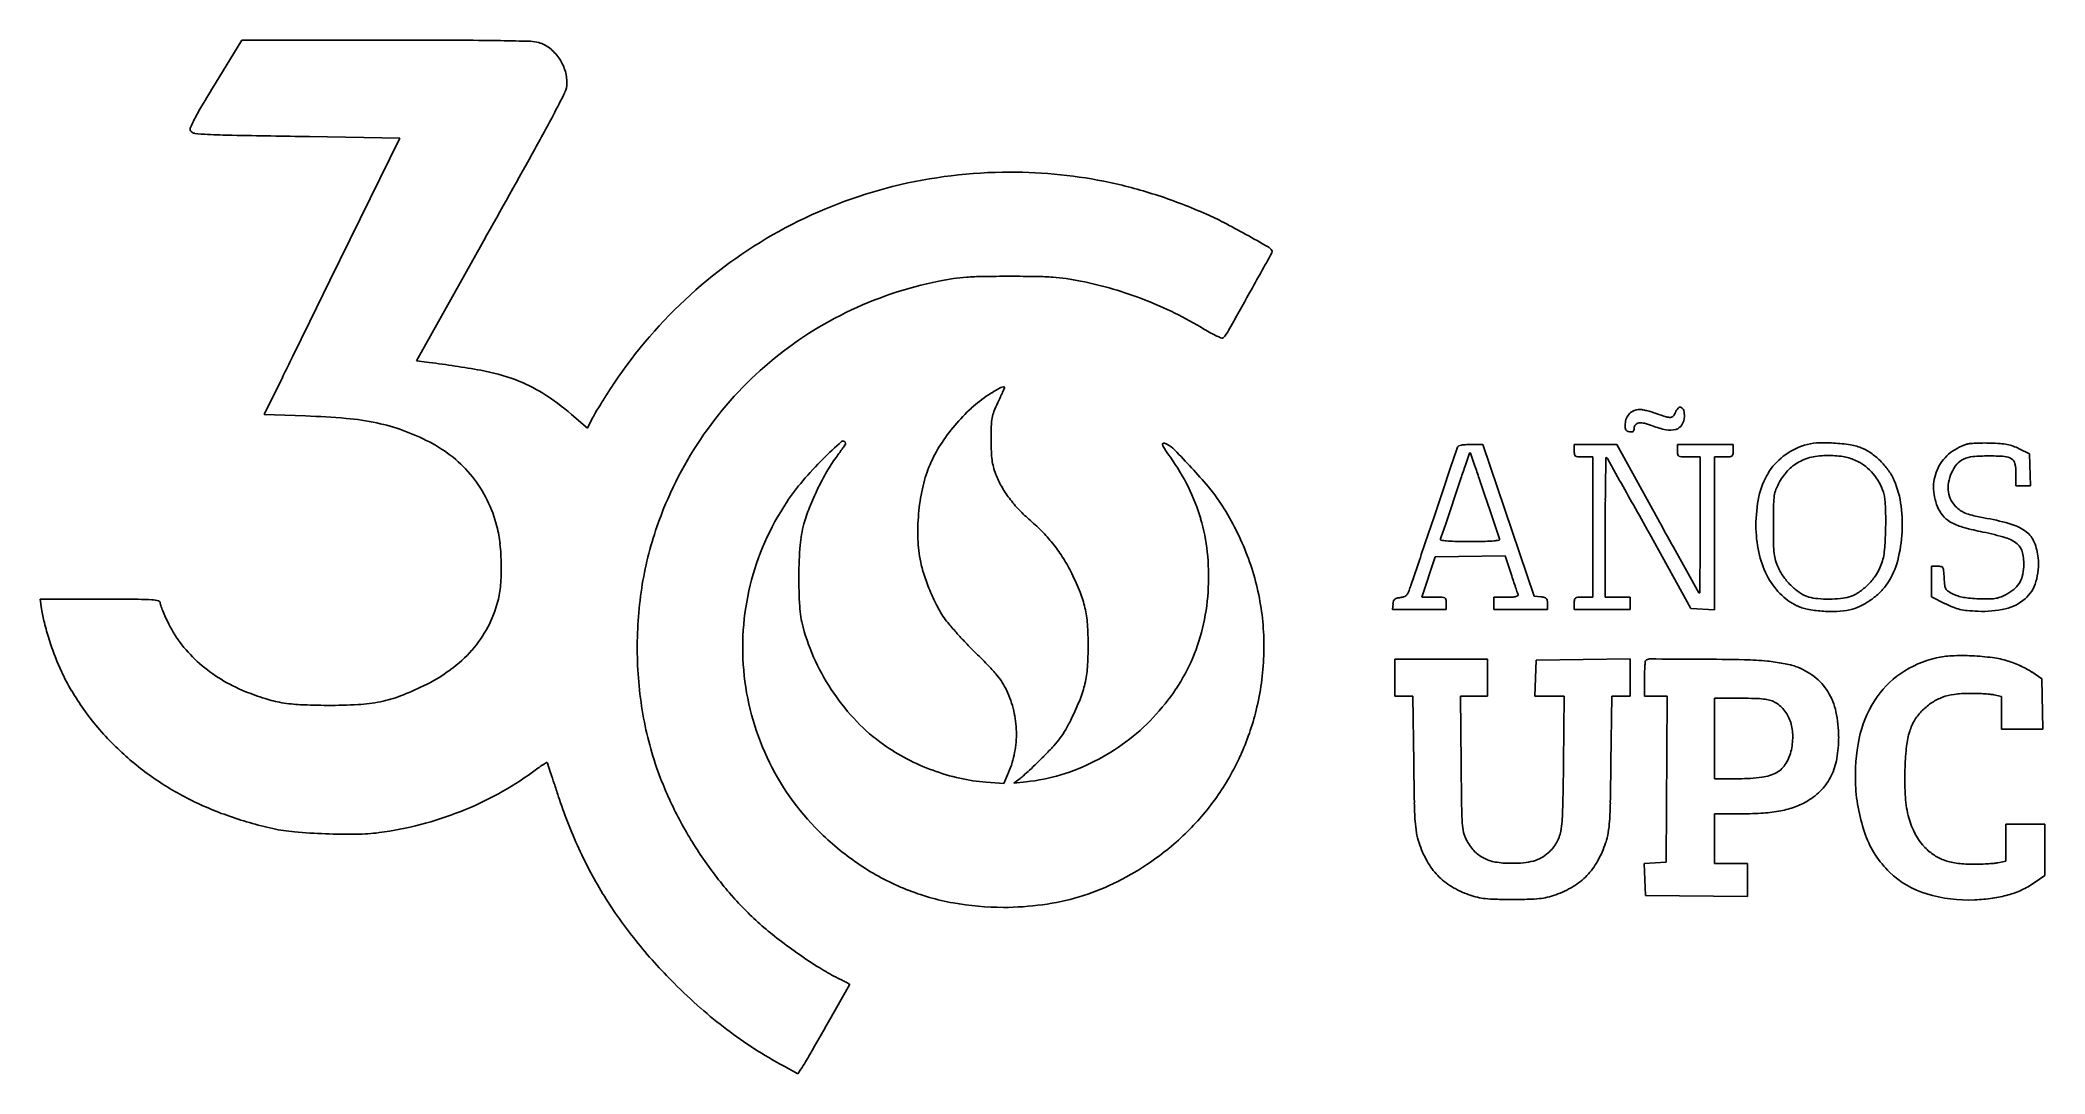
# Model space of a CAD drawing. Header units: millimetres. Extents: x 10 to 751, y 7 to 389.
import ezdxf

# ---------------------------------------------------------------- set-up
doc = ezdxf.new("R2010")
doc.units = ezdxf.units.MM

msp = doc.modelspace()

# ---------------------------------------------------------------- linework, layer by layer
at = {"color": 7, "linetype": 'Continuous', "lineweight": 25}
for p, q in [((84.91, 388.62), (75.11, 372.5)), ((138.19, 388.62), (84.91, 388.62)), ((109.95, 352.97), (143.32, 352.43)), ((143.32, 352.43), (125.01, 315.09)), ((125.01, 315.09), (117.5, 299.79)), ((149.39, 270.13), (173.07, 312.42)), ((117.5, 299.79), (110.09, 284.69)), ((110.09, 284.69), (103.67, 271.63)), ((154.13, 269.55), (149.39, 270.13)), ((99.93, 264.03), (93.17, 250.32)), ((93.17, 250.32), (108.5, 249.81)), ((212.56, 245.35), (206.68, 250.38)), ((214.47, 249.1), (212.56, 245.35)), ((533.5, 237.57), (531.07, 230.37)), ((543.1, 239.27), (538.61, 239.27)), ((562.05, 183.26), (543.1, 239.27)), ((592.54, 239.27), (576.83, 239.27)), ((576.83, 239.27), (576.83, 236.98)), ((607.65, 211.84), (592.54, 239.27)), ((635.51, 239.27), (614.93, 239.27)), ((614.93, 239.27), (614.93, 236.98)), ((635.51, 236.98), (635.51, 239.27)), ((744.86, 235.84), (741.07, 237.72)), ((531.07, 230.37), (528.3, 222.16)), ((580.26, 234.7), (583.69, 234.7)), ((583.69, 234.7), (583.69, 182.88)), ((589.06, 234.05), (593.58, 226.02)), ((619.12, 234.7), (623.32, 234.7)), ((623.32, 234.7), (623.32, 209.55)), ((628.65, 178.23), (628.65, 234.7)), ((628.65, 234.7), (632.08, 234.7)), ((745.3, 224.03), (744.86, 235.84)), ((528.3, 222.16), (525.08, 212.6)), ((739.9, 228.57), (739.9, 224.03)), ((739.9, 224.03), (745.3, 224.03)), ((525.08, 212.6), (521.82, 202.93)), ((588.26, 182.88), (588.26, 208.92)), ((604.56, 206.34), (619.91, 178.69)), ((518.94, 194.39), (516.48, 187.15)), ((520.55, 182.88), (525.53, 197.74)), ((525.53, 197.74), (551.36, 198.15)), ((551.36, 198.15), (553.53, 191.47)), ((622.87, 184.5), (618.41, 192.46)), ((710.91, 194.31), (708.66, 194.31)), ((708.66, 194.31), (708.66, 182.98)), ((623.23, 191.79), (623.15, 184.52)), ((32.68, 182.12), (10.49, 182.12)), ((10.49, 182.12), (11.03, 178.53)), ((509.92, 180.4), (509.68, 178.31)), ((509.68, 178.31), (529.59, 178.31)), ((525.07, 182.88), (520.55, 182.88)), ((529.59, 178.31), (529.59, 180.59)), ((551.77, 182.88), (547.12, 182.88)), ((547.12, 182.88), (547.12, 178.31)), ((547.12, 178.31), (566.93, 178.31)), ((564.49, 183.02), (562.05, 183.26)), ((566.93, 178.31), (566.93, 180.55)), ((576.83, 180.59), (576.83, 178.31)), ((576.83, 178.31), (597.41, 178.31)), ((583.69, 182.88), (580.26, 182.88)), ((597.41, 182.88), (588.26, 182.88)), ((597.41, 178.31), (597.41, 182.88)), ((619.91, 178.69), (628.65, 178.23)), ((708.66, 182.98), (713.73, 180.48)), ((544.83, 160.02), (510.54, 160.02)), ((510.54, 160.02), (510.54, 146.3)), ((544.83, 146.3), (544.83, 160.02)), ((562.74, 159.64), (562.3, 146.3)), ((597.41, 160.05), (562.74, 159.64)), ((597.41, 146.3), (597.41, 160.05)), ((749.43, 152.78), (745.73, 155.25)), ((749.85, 134.11), (749.43, 152.78)), ((510.54, 146.3), (517.27, 146.3)), ((517.27, 146.3), (517.57, 121.73)), ((535.07, 121.35), (534.83, 146.3)), ((534.83, 146.3), (544.83, 146.3)), ((562.3, 146.3), (573.15, 146.3)), ((573.15, 146.3), (572.87, 121.73)), ((590.38, 121.73), (590.68, 146.3)), ((590.68, 146.3), (597.41, 146.3)), ((731.71, 146.81), (734.57, 146.23)), ((734.57, 146.23), (734.57, 134.11)), ((734.57, 134.11), (749.85, 134.11)), ((197.75, 121.58), (198.93, 118.07)), ((366.24, 114.09), (359.72, 114.56)), ((368.01, 118.19), (366.24, 114.09)), ((369.95, 114.21), (372.24, 115.9)), ((374.52, 114.69), (369.95, 114.21)), ((750.57, 99.06), (736.09, 99.06)), ((736.09, 99.06), (736.09, 85.41)), ((750.57, 80.05), (750.57, 99.06)), ((736.09, 85.41), (733.23, 84.81)), ((746.57, 77.34), (750.57, 80.05)), ((301.53, 26.03), (309.28, 39.68)), ((285.15, 9.63), (290.26, 6.82)), ((290.26, 6.82), (291.36, 8.55))]:
    msp.add_line(p, q, dxfattribs=at)
at = {"color": 2, "linetype": 'Continuous', "lineweight": 25}
for p, q in [((538.22, 236.12), (536.67, 231.69)), ((540.04, 231.69), (538.49, 236.12)), ((530.98, 214.81), (529.25, 209.61)), ((532.97, 220.79), (530.98, 214.81)), ((545.73, 214.81), (543.74, 220.79)), ((547.46, 209.61), (545.73, 214.81)), ((529.25, 209.61), (527.74, 205.13)), ((548.96, 205.13), (547.46, 209.61)), ((602.74, 152.65), (602.74, 146.3)), ((602.74, 146.3), (611.14, 146.3)), ((611.14, 146.3), (610.74, 84.96)), ((628.65, 145.54), (628.65, 115.82)), ((638.38, 145.54), (628.65, 145.54)), ((628.65, 115.82), (637.6, 115.84)), ((628.65, 84.58), (628.65, 102.87)), ((628.65, 102.87), (638.6, 102.87)), ((610.74, 84.96), (602.68, 84.5)), ((602.68, 84.5), (603.12, 72.77)), ((640.84, 84.58), (628.65, 84.58)), ((640.84, 72.36), (640.84, 84.58)), ((603.12, 72.77), (640.84, 72.36))]:
    msp.add_line(p, q, dxfattribs=at)
at = {"color": 7, "linetype": 'Continuous', "lineweight": 25}
for centre, radius, start, end in [((138.18, -7360.66), 7749.28, 89.806763, 89.999964), ((160.19, -835.52), 1224.1, 89.05106, 89.80667), ((163.31, -647), 1035.56, 88.43682, 89.05103), ((191.24, 376.52), 11.65, 73.32145, 88.43681), ((191.02, 375.8), 12.41, 52.15898, 73.32144), ((188.74, 372.86), 16.13, 34.77366, 52.15907), ((187.96, 372.32), 17.08, 17.90261, 34.77364), ((189.2, 372.72), 15.78, 0, 17.90258), ((790.52, -62.23), 837.14, 148.71445, 149.37037), ((197.19, 372.72), 7.79, 334.14794, 0.00005), ((157.64, 312.49), 101.65, 149.37033, 152.46847), ((-33.14, 484.32), 263.73, 332.11567, 334.14801), ((67.12, 355.82), 1.24, 156.13218, 212.12462), ((116.1, 334.15), 54.79, 152.46852, 156.13216), ((-469.1, 714.99), 756.96, 330.87682, 332.11577), ((67.87, 356.29), 2.12, 212.12459, 262.65477), ((75.33, 414.15), 60.47, 262.65483, 267.13617), ((86.53, 638.11), 284.7, 267.13619, 268.97007), ((372.26, 16530.49), 16179.65, 268.970019, 269.071088), ((-15637.48, 9165.64), 18120.52, 330.753095, 330.876854), ((367.3, 166.21), 173.5, 103.91075, 118.10194), ((368.43, 161.67), 178.18, 89.99997, 103.91078), ((368.43, 154.83), 185.02, 84.16744, 90.00004), ((370.03, 170.56), 169.21, 77.93061, 84.16744), ((369.66, 168.82), 170.99, 71.72787, 77.93057), ((362.4, 146.84), 194.14, 66.08861, 71.7279), ((367.27, 166.26), 173.44, 118.10196, 132.29566), ((395.52, 221.54), 112.43, 62.49608, 66.08869), ((294.09, 26.71), 332.07, 60.89423, 62.49619), ((39.76, -430.12), 854.93, 60.26333, 60.89427), ((461.88, 308.84), 3.91, 31.71746, 60.26333), ((464.54, 310.48), 0.779, 330.97273, 31.71745), ((-11227.26, 6798.63), 13372.18, 330.900061, 330.972712), ((370.58, 159.87), 142.59, 101.4531, 116.06615), ((361.99, 202.28), 99.32, 98.3096, 101.45311), ((356.57, 239.37), 61.83, 93.82622, 98.30961), ((359.88, 189.89), 111.42, 90.7377, 93.82622), ((368.43, -474.04), 775.42, 89.99998, 90.73771), ((368.43, -474.04), 775.42, 89.26229, 90.00002), ((376.98, 189.89), 111.42, 86.17378, 89.2623), ((380.29, 239.37), 61.83, 81.69039, 86.17378), ((374.87, 202.28), 99.32, 78.54689, 81.6904), ((365.54, 156.22), 146.31, 73.70888, 78.5469), ((367.09, 161.52), 140.79, 68.72934, 73.70893), ((370.29, 162.95), 177.93, 132.29563, 146.22037), ((367.21, 161.83), 140.46, 63.74381, 68.72936), ((-2343.91, 1854.23), 3205.51, 330.61569, 330.90011), ((368.3, 164.53), 137.41, 116.06612, 131.09066), ((365.35, 158.08), 144.64, 58.86683, 63.7438), ((475.71, 340.78), 68.8, 238.8668, 241.30797), ((434.84, 289.49), 16.49, 318.73194, 330.61566), ((460.26, 312.55), 36.61, 241.30797, 245.22204), ((463.78, 320.17), 45.01, 245.22203, 247.78487), ((446.92, 278.89), 0.423, 247.78483, 318.73192), ((-6105.92, 3323.75), 6919.14, 333.754969, 333.825099), ((113.23, -63.94), 335.99, 79.72367, 83.00673), ((159.36, 190.49), 77.41, 69.95867, 79.72375), ((368.01, 164.86), 136.96, 131.09068, 146.14146), ((167.67, 213.27), 53.16, 57.63618, 69.9587), ((444.68, 113.19), 267.42, 146.22036, 147.17582), ((421.91, 162.84), 112.87, 121.22093, 122.87583), ((372.08, 245.04), 16.75, 114.44985, 121.22093), ((366.87, 256.5), 4.16, 99.63645, 114.4499), ((-40.28, 440.6), 445.01, 335.85445, 336.06988), ((366.23, 260.31), 0.297, 0.00002, 99.63649), ((365.99, 260.31), 0.534, 336.06985, 359.99998), ((146.77, 180.3), 92.2, 49.47774, 57.63619), ((415.48, 131.46), 232.98, 148.1502, 149.09695), ((438.92, 116.9), 260.57, 147.17587, 148.15012), ((401.04, 201.88), 69.06, 132.63209, 139.99344), ((386.38, 217.8), 47.43, 122.8759, 132.63206), ((412.27, 231.94), 53.36, 154.65754, 158.5212), ((116.53, 372.01), 273.87, 334.65761, 335.1256), ((227.49, 320.56), 151.57, 335.12564, 335.85444), ((600.98, 247), 5.23, 112.80726, 135.24021), ((600.94, 247.11), 5.11, 90.00001, 112.80721), ((600.94, 247.12), 5.11, 78.88068, 89.99994), ((595.37, 218.78), 33.98, 76.13787, 78.88061), ((594.27, 214.3), 38.6, 73.35634, 76.1378), ((618.55, 249.48), 4.66, 136.15247, 159.18316), ((615.92, 252.01), 1.01, 64.92996, 136.15243), ((615.63, 251.4), 1.69, 14.0999, 64.92984), ((609.49, 249.85), 8.02, 358.09254, 14.09988), ((99.48, -24.21), 274.17, 84.98172, 88.11583), ((115.07, 153.24), 96.04, 78.12746, 84.98166), ((120.31, 178.18), 70.56, 69.91981, 78.12747), ((115.35, 164.62), 84.99, 62.78104, 69.91985), ((243.65, 234.32), 32.71, 149.09696, 153.12696), ((401.43, 201.55), 69.58, 139.99342, 147.33095), ((540.56, 241.17), 178.99, 178.35936, 180.00006), ((380.2, 245.77), 18.56, 169.68802, 178.35938), ((374.52, 246.8), 12.79, 158.52116, 169.68797), ((610.81, 246.12), 15.19, 177.16495, 182.55251), ((601.74, 246.57), 6.11, 157.02004, 177.16499), ((597.41, 245.52), 1.78, 182.55249, 208.68583), ((596.74, 245.16), 1.01, 208.68582, 246.68613), ((601.18, 246.8), 5.51, 135.24021, 157.02014), ((597.7, 247.4), 3.46, 246.68618, 261.91677), ((598.1, 244.73), 0.766, 306.7902, 345.49241), ((596.07, 245.26), 2.87, 345.49234, 359.99993), ((600.86, 245.26), 1.93, 137.68065, 180.00006), ((600.96, 245.17), 2.06, 97.45693, 137.68072), ((601.42, 241.61), 5.65, 75.90168, 97.45697), ((597.01, 224.02), 23.79, 68.48746, 75.9017), ((593.94, 213.21), 39.74, 70.63489, 73.35631), ((616.47, 273.39), 29.28, 248.48744, 258.6446), ((640.16, 344.73), 99.67, 250.63483, 252.84776), ((612.2, 252.15), 7.62, 258.64458, 286.27591), ((612.13, 253.88), 4.6, 252.84773, 273.52905), ((612.32, 250.71), 1.42, 273.52904, 319.93024), ((609.87, 252.78), 4.63, 319.9303, 339.18325), ((613.24, 248.62), 3.93, 286.2759, 328.14758), ((611.34, 249.79), 6.16, 328.14763, 358.09254), ((130.92, 194.89), 50.96, 51.08686, 62.78109), ((371.09, 162.79), 140.68, 146.14148, 160.89307), ((393.03, 140.27), 132.36, 130.89592, 134.92157), ((232.49, 288.67), 89.97, 324.45573, 325.71325), ((306.96, 239.65), 0.888, 359.99996, 130.89592), ((132.04, 357.16), 211.54, 325.71324, 326.17206), ((307.38, 239.65), 0.468, 326.17208, 0.00012), ((384.66, 212.31), 49.65, 147.33094, 156.78053), ((498.71, 241.17), 137.14, 180.00004, 181.90336), ((425.19, 239.41), 0.368, 84.58278, 194.39118), ((429.82, 240.6), 5.15, 194.39119, 213.39128), ((424.91, 236.47), 3.33, 61.84498, 84.58274), ((513.35, 295.66), 105.19, 213.39135, 215.51055), ((421.02, 229.2), 11.56, 44.1263, 61.84504), ((183.91, -0.78), 341.88, 42.59704, 44.12636), ((562.89, 227.64), 31.02, 159.87014, 161.33162), ((534.43, 238.07), 0.703, 111.17981, 159.87018), ((536.34, 233.12), 6.01, 101.13055, 111.17975), ((537.31, 228.23), 11, 93.41556, 101.13062), ((538.61, 206.45), 32.81, 90.00004, 93.41553), ((586.35, 236.98), 9.52, 179.99997, 188.29026), ((597.85, 248.42), 4.49, 261.91672, 272.52353), ((598.01, 244.86), 0.922, 272.52345, 306.79017), ((623.4, 236.98), 8.47, 179.99997, 189.49005), ((625.99, 236.98), 9.52, 351.70974, 0.00003), ((670.18, 213.62), 26.74, 108.26658, 127.26212), ((667.05, 223.08), 16.77, 92.76612, 108.26662), ((669.15, 179.61), 60.3, 86.78423, 92.76615), ((669.15, 179.5), 60.4, 80.77826, 86.78424), ((675.86, 220.86), 18.5, 66.27682, 80.77825), ((676.04, 221.26), 18.07, 53.64242, 66.27684), ((727.61, 220.98), 19.34, 108.08136, 130.67864), ((723.18, 234.53), 5.08, 94.96418, 108.08134), ((727.85, 180.85), 58.97, 92.78929, 94.96417), ((728.1, 175.65), 64.17, 90.42602, 92.78928), ((728.2, 162.41), 77.41, 88.37288, 90.42608), ((728.04, 156.94), 82.89, 85.83162, 88.37292), ((732.47, 217.71), 21.95, 79.00537, 85.83163), ((733.81, 224.57), 14.97, 70.40496, 79.00537), ((731.9, 219.22), 20.64, 63.64668, 70.40493), ((133.61, 198.22), 46.68, 38.59717, 51.08696), ((394.18, 139.12), 133.98, 134.92159, 139.65263), ((348.79, 201.8), 55.18, 143.64104, 150.15221), ((174.98, 329.75), 160.64, 323.64101, 324.45575), ((381.96, 213.47), 46.72, 156.78054, 166.92375), ((392.68, 237.65), 31.05, 181.90342, 187.63684), ((381.86, 236.2), 20.13, 187.63682, 195.10806), ((390.4, 238.51), 28.98, 195.10799, 200.79355), ((361.01, 186.95), 81.96, 26.44404, 35.5106), ((255.2, 64.77), 245.04, 40.44123, 42.59709), ((577.79, 235.73), 0.866, 188.29027, 236.30988), ((578.19, 236.34), 1.59, 236.30988, 267.21514), ((580.26, 278.9), 44.2, 267.21511, 270.00001), ((4271.88, 158.7), 3684.11, 178.82263, 178.93516), ((588.66, 234.39), 0.114, 44.99988, 178.82265), ((587.35, 233.09), 1.96, 29.38689, 45.00008), ((615.87, 235.72), 0.835, 189.4901, 241.38952), ((616.46, 236.8), 2.06, 241.38951, 268.16623), ((619.12, 320), 85.3, 268.16615, 270.00003), ((632.08, 278.9), 44.2, 269.99999, 272.78489), ((634.15, 236.34), 1.59, 272.78486, 303.69012), ((634.55, 235.73), 0.866, 303.69012, 351.70973), ((667.58, 217.03), 22.45, 127.26207, 148.91549), ((670.54, 215.56), 20.46, 135.07423, 151.02136), ((667.75, 218.34), 16.52, 116.35275, 135.07422), ((668.65, 216.53), 18.54, 98.83036, 116.35272), ((670.53, 204.42), 30.79, 86.84811, 98.83033), ((669.44, 184.57), 50.68, 83.32399, 86.84809), ((673.2, 216.7), 18.32, 75.79532, 83.32403), ((674, 219.87), 15.05, 67.32903, 75.79532), ((670.28, 210.96), 24.71, 61.48794, 67.32901), ((674.05, 217.91), 16.81, 48.76189, 61.48794), ((672.45, 216.08), 19.23, 37.25802, 48.76182), ((670.3, 213.46), 27.75, 44.48203, 53.64241), ((670.12, 213.28), 28, 35.35726, 44.48194), ((677.38, 218.43), 19.1, 23.20242, 35.3572), ((725.42, 223.53), 15.97, 156.76689, 182.84729), ((725.41, 223.54), 15.96, 130.67856, 156.76688), ((728.67, 223.26), 13.72, 140.71292, 156.1379), ((723.37, 227.6), 6.87, 114.83929, 140.7129), ((725.08, 223.91), 10.94, 95.57089, 114.83931), ((729.43, 179.33), 55.72, 89.80651, 95.57085), ((729.29, 139.57), 95.49, 86.19801, 89.80643), ((735.25, 229.23), 5.63, 57.78975, 86.19796), ((736.73, 231.58), 2.85, 12.126, 57.78978), ((722.75, 228.57), 17.15, 0.00002, 12.12601), ((133.61, 198.22), 46.67, 26.10722, 38.59724), ((356.31, 171.29), 84.3, 139.65262, 146.34721), ((391.62, 177.3), 104.52, 154.2154, 158.26785), ((390.79, 177.7), 103.61, 150.1522, 154.21542), ((410.11, 206.93), 75.62, 166.92378, 173.99504), ((391.74, 239.01), 30.41, 200.79355, 209.91709), ((403.68, 245.89), 44.19, 209.91707, 216.81156), ((371.58, 192.21), 70.15, 16.25575, 26.44401), ((398.91, 187.25), 56.22, 34.00885, 40.44125), ((1295.05, 214.03), 706.77, 178.93512, 179.60777), ((-1956, -1208.3), 2925.35, 29.1578, 29.36062), ((671.81, 214.48), 27.38, 148.91544, 168.19934), ((660.07, 219.02), 9.51, 157.51152, 171.86526), ((676.75, 212.12), 27.56, 151.02134, 157.51144), ((671.73, 215.53), 20.14, 26.0244, 37.25797), ((671.11, 215.23), 20.83, 15.07068, 26.02439), ((662.55, 212.08), 35.23, 7.2247, 23.20239), ((728.81, 223.7), 19.37, 182.84731, 205.42098), ((725.7, 223.31), 10.84, 170.09624, 188.47868), ((730.44, 222.48), 15.65, 156.13792, 170.09622), ((129.77, 196.34), 50.95, 14.41146, 26.10728), ((367.17, 164.06), 97.34, 146.34724, 166.20902), ((349.72, 194), 59.43, 158.2678, 164.45287), ((411.38, 206.79), 76.89, 173.99505, 181.01892), ((407.5, 248.74), 48.96, 216.81147, 223.37645), ((409.95, 251.06), 52.33, 223.37641, 229.62171), ((362.12, 162.42), 100.61, 22.34635, 34.00879), ((2042.24, 208.91), 1453.97, 179.60783, 179.99996), ((-4259.76, -2493.6), 5563.4, 29.03247, 29.15783), ((695.99, 209.43), 52.09, 168.19935, 180.11758), ((1254.71, 209.55), 604.35, 179.27419, 180.00001), ((674.96, 216.89), 24.54, 171.86525, 179.27422), ((681.76, 218.1), 9.8, 4.4596, 15.07075), ((605.55, 212.15), 86.24, 2.31688, 4.45968), ((591.22, 211.57), 100.58, 0.12509, 2.31693), ((644.21, 209.75), 53.72, 355.57662, 7.22467), ((721.11, 220.04), 10.84, 205.42089, 224.35975), ((724.48, 223.12), 9.61, 188.47869, 208.1594), ((724.95, 223.38), 10.15, 208.1594, 227.05456), ((725.7, 224.17), 11.23, 227.05449, 238.13351), ((724.96, 222.99), 9.83, 238.1335, 250.37535), ((136.36, 198.03), 44.15, 5.92371, 14.41152), ((358.72, 167.08), 127.58, 160.89311, 171.38305), ((332.02, 198.93), 41.05, 164.45287, 175.54949), ((332.23, 159.67), 67.64, 44.19888, 49.62172), ((370.95, 192.03), 70.8, 6.11826, 16.25574), ((4242.6, 2214.1), 4149.93, 208.84761, 209.01354), ((-1717.04, 209.55), 2340.36, 359.76398, 0.00004), ((692.22, 209.42), 48.32, 180.11764, 191.83472), ((1105.66, 209.55), 455.3, 180.00003, 180.88352), ((463.26, 214.34), 228.59, 356.9537, 358.33108), ((560.42, 211.51), 131.39, 358.33107, 0.12508), ((721.44, 220.36), 11.3, 224.35974, 242.71304), ((726.54, 230.25), 22.43, 242.71302, 254.82232), ((750.79, 319.65), 115.06, 254.82231, 258.42752), ((728.95, 234.17), 21.71, 250.37534, 257.82117), ((761.67, 385.8), 176.83, 257.82114, 259.41027), ((712.03, 120.25), 93.32, 73.59276, 79.41024), ((733.83, 194.29), 16.13, 52.27894, 73.59273), ((95.79, 193.82), 84.93, 0.72198, 5.92377), ((454.37, 189.41), 163.78, 175.54951, 179.51673), ((386.63, 206.35), 52.14, 181.01888, 190.41631), ((340.06, 167.28), 56.72, 38.01042, 44.19892), ((340.29, 167.46), 56.42, 31.80457, 38.01048), ((367.3, 164.55), 95.01, 10.17188, 22.34631), ((-7242.91, 2823.14), 8194.91, 341.289994, 341.35302), ((2460.82, 1225.89), 2112.46, 209.01351, 209.28853), ((-558.61, 204.78), 1181.91, 359.37048, 359.76398), ((686.76, 203.09), 36.35, 180.88353, 186.50473), ((655.87, 204.09), 35.7, 351.5231, 356.95372), ((646.9, 209.54), 51.02, 343.6778, 355.5766), ((706.97, 105.65), 103.38, 73.62571, 78.42754), ((732.86, 193.77), 11.54, 49.53577, 73.62571), ((736.41, 197.93), 6.07, 12.62979, 49.53571), ((737.91, 199.57), 9.46, 22.27249, 52.27891), ((728.07, 195.54), 20.09, 5.18128, 22.27248), ((97.73, 193.84), 83, 355.49823, 0.72201), ((377.79, 204.73), 43.15, 190.41625, 197.35792), ((332.1, 162.38), 66.06, 26.29109, 31.80463), ((356.57, 190.49), 85.27, 357.2998, 6.1183), ((678.4, 206.53), 34.2, 191.83476, 207.01629), ((665.33, 200.65), 14.77, 186.50467, 196.60899), ((671.44, 202.47), 21.15, 196.60896, 204.32882), ((669.69, 201.68), 19.23, 204.32881, 216.46279), ((673.09, 201.09), 18.15, 323.41996, 336.01623), ((670.2, 202.37), 21.31, 336.01623, 343.34324), ((672.99, 201.54), 18.4, 343.34317, 351.52314), ((671.42, 202.36), 25.47, 323.6689, 343.67784), ((710.91, 187.22), 7.09, 78.99216, 90.00007), ((712.09, 193.28), 0.921, 29.47593, 78.99214), ((710.79, 192.54), 2.41, 4.83457, 29.47582), ((626.03, 185.37), 87.47, 2.98571, 4.83449), ((722.9, 195.34), 19.88, 346.07855, 356.45985), ((724.41, 195.24), 18.37, 356.45982, 12.62976), ((724.36, 195.21), 23.82, 343.97947, 5.18124), ((145.97, 190.05), 34.61, 345.45611, 355.49822), ((377.12, 164.29), 146.19, 171.38307, 180.85462), ((366.22, 164.3), 96.36, 166.20903, 186.22093), ((454.69, 189.4), 164.09, 179.51672, 183.46332), ((409.74, 214.72), 76.63, 197.35789, 201.87359), ((410.74, 215.11), 77.7, 201.87354, 206.3677), ((304.78, 148.88), 96.54, 21.78134, 26.29108), ((360.18, 190.32), 81.66, 347.75043, 357.29978), ((507.52, 188.4), 8.87, 331.42575, 340.21085), ((420.58, 219.69), 101.27, 340.21083, 341.25796), ((1605.95, 533.26), 1106.53, 197.99184, 198.13508), ((1252.12, 417.37), 734.2, 198.13512, 198.32993), ((1443.61, 480.81), 935.93, 198.32995, 198.45829), ((672.99, 203.77), 28.13, 207.01628, 223.8962), ((675.06, 205.65), 25.91, 216.46278, 226.16769), ((673.55, 204.08), 23.73, 226.16771, 236.21119), ((669.06, 203.76), 22.96, 302.9724, 313.32763), ((668.07, 204.81), 24.39, 313.32771, 323.4199), ((674.35, 200.21), 21.84, 312.98599, 323.66895), ((765.8, 192.66), 52.48, 182.98566, 186.01001), ((716.83, 187.51), 3.24, 186.00994, 209.05107), ((716.07, 187.09), 2.38, 209.0511, 237.7892), ((726.12, 203.04), 21.23, 237.78918, 243.53864), ((727, 201.2), 19.63, 297.46185, 307.93807), ((733.66, 192.66), 8.79, 307.93814, 327.03155), ((733.63, 192.68), 8.83, 327.03158, 346.07856), ((734.31, 192.35), 13.47, 311.49957, 343.97951), ((60.04, 185.88), 49.56, 188.52851, 194.50265), ((32.68, -3111.83), 3293.95, 89.75587, 89.99995), ((46.36, 98.9), 83.19, 86.29702, 89.75582), ((50.82, 167.78), 14.17, 76.19838, 86.29698), ((53.99, 180.68), 0.879, 359.99998, 76.19833), ((57.41, 180.68), 2.55, 180, 200.13426), ((113.62, 201.29), 62.41, 200.13422, 202.1127), ((111.82, 200.56), 60.47, 202.11264, 204.56664), ((136.8, 192.43), 44.08, 332.09699, 345.45605), ((329.14, 181.8), 38.31, 183.4633, 195.08872), ((384.11, 201.92), 47.99, 206.36767, 212.81587), ((358.84, 170.49), 38.32, 12.78908, 21.78127), ((357.13, 170.1), 40.07, 4.04105, 12.78908), ((367.78, 164.64), 94.51, 357.96365, 10.17191), ((515.79, 179.73), 5.91, 162.54906, 173.43623), ((511.51, 181.07), 1.43, 131.2323, 162.54905), ((511.69, 180.87), 1.7, 103.32645, 131.23217), ((513.5, 173.25), 9.53, 95.53773, 103.3265), ((511.87, 189.98), 7.28, 275.53773, 285.63061), ((513.2, 185.24), 2.36, 285.63067, 309.00798), ((513.1, 185.37), 2.52, 309.00803, 331.42576), ((525.07, 74.82), 108.06, 88.41954, 89.99996), ((527.99, 180.55), 2.29, 63.16128, 88.41946), ((528.65, 181.85), 0.832, 10.05939, 63.16128), ((521.56, 180.59), 8.03, 359.99995, 10.05944), ((551.77, 237.45), 54.57, 269.99998, 272.33229), ((553.69, 190.32), 7.41, 272.33226, 282.50612), ((554.93, 184.71), 1.66, 282.50611, 307.34852), ((572.75, 190.12), 17.83, 198.45827, 200.66501), ((555.71, 183.7), 0.381, 307.34855, 20.66497), ((563.36, 171.47), 11.61, 77.64795, 84.40323), ((565.56, 181.5), 1.34, 44.53542, 77.64807), ((565.67, 181.61), 1.18, 8.47411, 44.53549), ((558.51, 180.55), 8.42, 359.99998, 8.47406), ((586.35, 180.59), 9.52, 171.70974, 180.00003), ((577.79, 181.84), 0.866, 123.69012, 171.70973), ((578.19, 181.24), 1.59, 92.78486, 123.69012), ((580.26, 138.68), 44.2, 89.99999, 92.78489), ((623.04, 184.6), 0.192, 209.30387, 270.00013), ((623.04, 184.52), 0.113, 270.0001, 359.34329), ((668.6, 199.54), 22.03, 223.89621, 244.16873), ((665.8, 193.76), 15.61, 244.16877, 259.12416), ((666.28, 193.21), 10.66, 236.2112, 254.4816), ((671.71, 224.53), 46.94, 259.12419, 265.70384), ((668.45, 201.03), 18.77, 254.48165, 264.80418), ((670.73, 226.04), 43.88, 264.80426, 270.27703), ((671.87, 226.69), 49.1, 265.7038, 272.2491), ((670.73, 225.76), 43.61, 270.27701, 275.75093), ((672.76, 204.17), 26.57, 272.24907, 282.61437), ((673.37, 199.57), 17.28, 275.75092, 286.67856), ((674.73, 195.02), 12.53, 286.67861, 302.97237), ((674.66, 195.66), 17.85, 282.61436, 294.90785), ((670.97, 203.62), 26.62, 294.9078, 304.01898), ((670.43, 204.41), 27.58, 304.01897, 312.986), ((733.57, 220.79), 44.92, 243.78904, 247.98308), ((721.8, 194.36), 11.53, 243.53865, 252.99762), ((722.79, 194.13), 16.17, 247.9831, 256.97461), ((723.95, 201.38), 18.88, 252.99771, 259.53728), ((723.59, 197.62), 19.75, 256.9746, 264.89041), ((725.47, 209.6), 27.24, 259.53731, 264.91983), ((729.7, 265.85), 88.25, 264.89042, 267.49566), ((728.47, 243.34), 61.11, 264.91978, 267.86187), ((727.54, 216.55), 38.91, 267.4957, 282.56406), ((729.61, 274.01), 91.8, 267.86185, 270.14077), ((729.8, 197.43), 15.22, 270.14079, 278.74601), ((730.68, 191.73), 9.46, 278.74597, 290.38876), ((727.56, 200.12), 18.41, 290.38872, 297.46182), ((732.47, 194.43), 16.24, 282.5641, 311.49958), ((126.33, 203.03), 118.03, 194.50264, 197.62644), ((134.25, 210.81), 85.13, 204.56654, 206.46551), ((96.76, 192.15), 43.25, 206.46542, 218.40102), ((136.85, 192.4), 44.02, 318.72558, 332.09697), ((367.21, 192.07), 77.74, 195.08867, 204.97477), ((365.07, 189.64), 25.33, 212.81586, 219.6712), ((452.16, 261.87), 138.47, 219.67118, 221.61987), ((284.56, 164.97), 112.82, 0.00004, 4.04104), ((371.37, 187.89), 70.2, 337.05503, 347.75034), ((131.7, 204.74), 123.67, 197.62639, 200.7149), ((104.94, 198.63), 53.7, 218.40103, 228.54996), ((133.25, 195.55), 48.8, 306.08412, 318.72563), ((465.43, 273.66), 156.22, 221.61985, 223.5752), ((458.64, 267.2), 146.86, 223.57524, 225.62339), ((284.73, 164.97), 112.65, 355.93818, 0.00003), ((88.29, 188.32), 77.25, 200.71491, 205.1085), ((99.67, 193.65), 89.82, 205.10855, 210.32799), ((107.27, 201.27), 57.21, 228.55003, 238.38145), ((122.34, 210.53), 67.34, 296.153, 306.08416), ((376.08, 164.28), 145.15, 180.85459, 190.35909), ((372.09, 194.34), 83.12, 204.97469, 214.37692), ((165.61, -32.28), 272.14, 44.19521, 45.62346), ((323.21, 120.95), 52.33, 39.35006, 44.19519), ((357.47, 159.81), 39.73, 347.09938, 355.93826), ((371.5, 187.83), 70.06, 326.34819, 337.05494), ((363.96, 164.78), 98.33, 346.11309, 357.96366), ((719.03, 123.19), 38.24, 102.89683, 124.48074), ((717.48, 129.95), 31.3, 92.35012, 102.89678), ((719.82, 72.95), 88.36, 87.48718, 92.35017), ((719.81, 72.57), 88.73, 82.61871, 87.4872), ((726.85, 126.96), 33.89, 72.63123, 82.61866), ((727.94, 130.44), 30.24, 68.18498, 72.63126), ((720.29, 111.33), 50.83, 65.1714, 68.18498), ((721.14, 113.16), 48.82, 62.13169, 65.17139), ((734.53, 138.49), 20.15, 56.2448, 62.13168), ((101.44, 194.68), 91.86, 210.32799, 215.46015), ((108.14, 202.68), 58.87, 238.38144, 248.00537), ((126.03, 246.99), 106.65, 248.00531, 252.25479), ((108.66, 238.39), 98.37, 290.75877, 296.15297), ((365.72, 164.24), 95.86, 186.22098, 206.29088), ((341.88, 136.26), 28.18, 32.32018, 39.35), ((342.81, 136.85), 27.08, 25.07758, 32.32011), ((332.92, 132.22), 38, 13.25461, 25.07752), ((358.34, 159.61), 38.84, 338.1356, 347.09942), ((362.42, 193.87), 80.96, 316.7416, 326.34814), ((717.18, 125.88), 34.98, 124.48076, 147.55774), ((104.81, 197.09), 96.01, 215.4601, 220.47703), ((107.19, 188.11), 44.83, 252.25479, 260.37455), ((109.15, 199.68), 56.57, 260.37457, 267.39065), ((117.36, 379.76), 236.84, 267.39068, 269.81237), ((117.22, 337.31), 194.39, 269.81245, 273.15187), ((124.75, 200.59), 57.46, 273.15192, 281.42779), ((126.77, 190.61), 47.28, 281.42785, 290.7587), ((370.69, 193.38), 81.43, 214.37688, 223.87566), ((333.59, 132.38), 37.31, 1.26831, 13.25464), ((297.75, 183.92), 104.12, 333.84213, 338.1356), ((365.03, 164.51), 97.24, 335.57261, 346.11309), ((722.9, 122.25), 41.75, 147.5577, 168.3854), ((718.21, 128.02), 18.34, 134.25411, 148.64734), ((722.16, 123.97), 23.99, 123.39273, 134.25406), ((719.07, 128.66), 18.38, 110.12886, 123.39268), ((719.97, 126.19), 21, 97.84201, 110.12888), ((722.52, 107.7), 39.67, 90.20849, 97.84204), ((722.68, 63.86), 83.51, 88.36319, 90.20853), ((722.54, 59.1), 88.27, 86.59306, 88.36324), ((723.14, 69.04), 78.31, 84.83283, 86.59315), ((728.93, 133.08), 14.01, 78.54034, 84.83281), ((116.02, 206.65), 110.74, 220.47696, 224.98464), ((354.35, 160.3), 123.06, 190.35908, 201.11659), ((362.62, 185.62), 70.23, 223.87567, 234.48888), ((361.1, 150.01), 32.24, 323.79425, 330.30428), ((325.79, 170.15), 72.88, 330.3043, 333.84215), ((365.53, 190.95), 76.7, 306.66194, 316.74156), ((729.13, 124.5), 29.82, 162.74708, 173.52151), ((718.65, 127.75), 18.85, 148.64738, 162.74702), ((112.54, 203.17), 105.82, 224.98462, 233.7608), ((363.65, 187.06), 72, 234.48891, 242.56084), ((334.21, 132.39), 36.69, 349.17802, 1.26835), ((298.02, 206.56), 116.97, 315.26487, 317.80022), ((357.36, 152.75), 36.87, 317.80018, 323.79424), ((364.04, 192.96), 79.2, 296.82156, 306.6619), ((749.23, 116.84), 68.63, 168.38545, 182.73987), ((798.25, 116.65), 99.39, 173.52153, 177.91672), ((263.87, 21.21), 120.65, 125.24546, 126.41634), ((229.41, 69.97), 60.94, 123.29364, 125.24555), ((279.44, -6.22), 152.08, 122.63153, 123.29364), ((197.51, 121.74), 0.139, 35.32415, 122.63152), ((196.85, 121.28), 0.95, 18.68265, 35.32412), ((365.39, 164.08), 95.49, 206.29094, 226.41975), ((368.43, 196.27), 82.37, 242.56084, 249.85785), ((367.86, 194.74), 80.74, 249.85789, 257.2245), ((335.61, 132.13), 35.27, 336.72318, 349.17801), ((255.15, 247.53), 176.24, 312.18445, 313.19331), ((245.25, 258.08), 190.71, 313.19331, 314.2888), ((223.1, 280.78), 222.43, 314.28878, 315.26487), ((364.84, 191.37), 77.43, 286.86842, 296.82154), ((368.42, 162.97), 93.51, 324.71856, 335.57257), ((3048.81, 152.86), 2531.43, 180.70465, 181.03971), ((3925.39, 153.64), 3390.47, 180.54576, 180.8107), ((-761.45, 137.08), 1334.41, 358.56985, 359.34105), ((-1940.87, 152.86), 2531.43, 358.96029, 359.29535), ((817.11, 115.96), 118.26, 177.91672, 182.86493), ((115.79, 207.6), 111.32, 233.76075, 242.21011), ((127.04, 206.68), 109.83, 298.64036, 306.41631), ((-613.38, -155.87), 857.26, 18.35686, 18.63623), ((-1329.14, -393.37), 1611.4, 18.18267, 18.35685), ((369.78, 166.26), 139.6, 201.1166, 207.99575), ((364.32, 179.1), 64.7, 257.22451, 265.92173), ((362.7, 128.86), 16.09, 306.34678, 312.18442), ((367.34, 183.1), 68.78, 275.99082, 286.86838), ((744.26, 116.6), 63.66, 182.7399, 199.82403), ((119.26, 214.18), 118.75, 242.21012, 250.37933), ((118.56, 223.18), 128.41, 284.6014, 291.5694), ((119.93, 219.7), 124.67, 291.5694, 298.64043), ((380.77, 168.24), 188.39, 198.1827, 204.52556), ((367.7, 163.48), 94.4, 313.91804, 324.71854), ((659.44, 109.5), 141.67, 181.03969, 183.77532), ((652.33, 107.33), 117.08, 180.81078, 183.83674), ((521.01, 105.06), 51.55, 350.41987, 358.56985), ((448.51, 109.5), 141.67, 356.22468, 358.96031), ((742.09, 112.21), 43.15, 182.86489, 193.36581), ((127.17, 236.39), 142.32, 250.37936, 257.51153), ((109.71, 157.54), 61.57, 257.51156, 265.04095), ((118.83, 222.12), 127.31, 277.58826, 284.60137), ((379.35, 171.35), 150.45, 207.99576, 214.4996), ((558.94, 102.87), 40.94, 183.77535, 189.80492), ((561.01, 101.2), 25.56, 183.83673, 191.83816), ((558.98, 98.65), 13.04, 329.99691, 350.41996), ((549.01, 102.87), 40.94, 350.19508, 356.22465), ((727.77, 108.81), 28.43, 193.36576, 206.68279), ((124.95, 333.27), 237.95, 265.04103, 267.79637), ((124.94, 333.01), 237.69, 267.79642, 270.56962), ((126.63, 163.61), 68.29, 270.56966, 277.58826), ((354.02, 156.04), 158.98, 204.52566, 211.72949), ((370.99, 169.96), 103.61, 226.41972, 236.76695), ((362.84, 168.52), 101.39, 303.68155, 313.91807), ((544.14, 100.31), 25.93, 189.80492, 198.29571), ((556.68, 104.46), 39.14, 198.2957, 209.10581), ((545.52, 97.96), 9.73, 191.83811, 208.28784), ((555.16, 103.15), 20.69, 208.2878, 222.0817), ((549.25, 97.81), 12.72, 222.08164, 241.94206), ((557.58, 99.46), 14.65, 311.28349, 329.99699), ((551.26, 104.46), 39.14, 330.89419, 341.7043), ((563.81, 100.31), 25.93, 341.70429, 350.19508), ((718.24, 107.22), 36, 199.82402, 226.00057), ((723.27, 106.55), 23.39, 206.68278, 222.0959), ((720.92, 104.42), 20.22, 222.09595, 234.99129), ((375.71, 168.85), 146.03, 214.49954, 221.09728), ((363.72, 158.87), 90.35, 236.76693, 248.23346), ((362.82, 168.56), 101.43, 295.66272, 303.68154), ((545.04, 97.97), 25.81, 209.10583, 223.87363), ((550.17, 99.54), 14.68, 241.94199, 260.16776), ((553.35, 117.91), 33.32, 260.16767, 270.04392), ((553.34, 139.47), 54.88, 270.04393, 275.00061), ((556.38, 104.7), 19.98, 275.00065, 285.53725), ((557.99, 98.9), 13.96, 285.53726, 298.50092), ((557.86, 99.14), 14.23, 298.50101, 311.28349), ((562.91, 97.97), 25.81, 316.12637, 330.89417), ((719.34, 102.18), 17.48, 234.99126, 249.3749), ((720.73, 105.87), 21.42, 249.37488, 262.17633), ((723.73, 127.68), 43.44, 262.1763, 269.71989), ((723.95, 172.89), 88.65, 269.71984, 271.55235), ((723.9, 174.78), 90.54, 271.55229, 273.35615), ((724.5, 164.55), 80.3, 273.35612, 275.13867), ((730.51, 97.7), 13.18, 275.13868, 281.92121), ((363.68, 158.77), 90.25, 248.23344, 259.70684), ((369.14, 155.4), 86.84, 286.65312, 295.66271), ((544.43, 97.39), 24.97, 223.87362, 238.92143), ((549.4, 105.64), 34.6, 238.92144, 250.70664), ((558.54, 105.64), 34.6, 289.29336, 301.07856), ((563.51, 97.39), 24.97, 301.07857, 316.12638), ((716.7, 105.62), 33.78, 226.00052, 253.19876), ((727.42, 106.35), 34.79, 285.9547, 294.77183), ((728.43, 104.16), 32.37, 294.77189, 304.07779), ((355.45, 156.92), 160.66, 211.72951, 218.89281), ((355.63, 151.33), 119.37, 221.09718, 228.77126), ((365.98, 171.45), 103.13, 259.70679, 270.08764), ((365.97, 177.12), 108.8, 270.08765, 277.72212), ((368.73, 156.76), 88.26, 277.72208, 286.65318), ((548.8, 103.91), 32.76, 250.70669, 256.38033), ((546.46, 94.26), 22.84, 256.38038, 263.81591), ((548.63, 114.32), 43.01, 263.816, 268.80911), ((553.97, 371.23), 299.98, 268.80916, 269.99999), ((553.97, 371.23), 299.98, 270.00001, 271.19084), ((559.31, 114.32), 43.01, 271.19089, 276.184), ((561.49, 94.26), 22.84, 276.18409, 283.61962), ((559.15, 103.91), 32.76, 283.61967, 289.29331), ((722.24, 123.97), 52.94, 253.19866, 272.6241), ((721.4, 142.21), 71.2, 272.62408, 277.98003), ((725.48, 113.14), 41.85, 277.98005, 285.95469), ((356.82, 152.7), 121.19, 228.77123, 232.63076), ((383.98, 179.93), 197.31, 218.89277, 225.03317), ((408.27, 220.06), 205.96, 232.63084, 235.22531), ((403.02, 212.5), 196.75, 235.22539, 237.83613), ((336.46, 106.66), 71.72, 237.83615, 243.38038), ((401.89, 197.87), 222.67, 225.0332, 228.49727), ((151.54, -262.32), 341.01, 63.04078, 63.38043), ((218.36, -130.94), 193.61, 62.52194, 63.04081), ((84.74, -387.86), 483.2, 62.34245, 62.5219), ((308.57, 39.25), 0.988, 48.39458, 62.3426), ((309.06, 39.8), 0.252, 330.40174, 48.3945), ((361.14, 151.81), 161.16, 228.49727, 232.91125), ((358.34, 148.11), 156.52, 232.91116, 237.39593), ((-2001.13, 1335.03), 2648.72, 330.08357, 330.38288), ((379.83, 181.7), 196.4, 237.39592, 241.17893), ((161.98, 90.36), 153.08, 327.69417, 330.08355)]:
    msp.add_arc(centre, radius, start, end, dxfattribs=at)
at = {"color": 2, "linetype": 'Continuous', "lineweight": 25}
for centre, radius, start, end in [((1076.78, 43.27), 572.03, 160.76898, 161.29655), ((538.35, 236.08), 0.145, 19.28253, 160.71745), ((-0.07, 43.27), 572.03, 18.70345, 19.23102), ((1598.09, -133.22), 1122.41, 161.29655, 161.61511), ((-521.38, -133.22), 1122.41, 18.38489, 18.70345), ((527.83, 204.28), 0.366, 159.80505, 258.28921), ((503.03, 213.4), 26.06, 339.80493, 341.48642), ((530.95, 219.31), 15.72, 258.28919, 264.98837), ((533.34, 246.53), 43.04, 264.98833, 269.17344), ((538.35, 594.11), 390.66, 269.17337, 270.00003), ((538.35, 594.11), 390.66, 269.99997, 270.82663), ((543.37, 246.53), 43.04, 270.82656, 275.01167), ((545.76, 219.31), 15.72, 275.01163, 281.71081), ((548.87, 204.28), 0.366, 281.71079, 20.19495), ((573.68, 213.4), 26.06, 198.51358, 200.19507), ((651.89, 153.66), 49.13, 175.76359, 178.29069), ((672.56, 152.13), 69.86, 174.28404, 175.76363), ((603.75, 159.02), 0.703, 134.9999, 174.28402), ((604.59, 158.17), 1.89, 89.83651, 134.99999), ((584.27, -6957.91), 7118, 89.687904, 89.836414), ((616.22, -1091.7), 1251.71, 88.92447, 89.68787), ((637.89, 62.28), 97.52, 83.9834, 88.92451), ((640.87, 90.52), 69.13, 81.57189, 83.98349), ((639.26, 79.72), 80.05, 79.41145, 81.57189), ((640.86, 88.24), 71.38, 77.23466, 79.41138), ((653.12, 142.35), 15.9, 70.59862, 77.23459), ((649.92, 133.27), 25.52, 52.68055, 70.59862), ((685.54, 152.65), 82.8, 178.2906, 180.00004), ((652.91, 137.19), 20.6, 31.63623, 52.68052), ((638.38, -93.55), 239.09, 88.74592, 90), ((642.86, 111.1), 34.39, 83.49946, 88.74592), ((645.09, 130.71), 14.66, 74.78205, 83.49941), ((646.63, 136.35), 8.81, 62.01385, 74.78193), ((645.4, 134.04), 11.43, 39.38589, 62.01381), ((643.76, 132.69), 13.55, 19.47138, 39.38594), ((650.04, 135.42), 23.96, 12.36582, 31.63629), ((640.92, 131.69), 16.56, 1.6625, 19.47145), ((631.81, 131.43), 42.62, 359.84523, 12.36587), ((640.81, 129.94), 16.51, 328.93425, 348.16899), ((633.5, 131.47), 23.98, 348.16898, 1.66256), ((625.87, 131.44), 48.57, 350.3304, 359.8452), ((647.14, 126.13), 9.12, 298.94964, 328.9342), ((650.09, 127.32), 24, 334.20693, 350.33036), ((637.47, 185.84), 70, 270.10704, 277.10045), ((644.26, 131.34), 15.07, 277.10038, 298.94958), ((650.24, 128.95), 24.81, 300.97419, 316.20296), ((653.82, 125.51), 19.85, 316.20299, 334.20693), ((643.34, 153.44), 50.41, 273.78785, 281.13043), ((646.29, 138.46), 35.14, 281.13049, 290.09774), ((649.03, 130.96), 27.16, 290.09777, 300.97419), ((638.6, 225.13), 122.26, 270.00001, 273.78783)]:
    msp.add_arc(centre, radius, start, end, dxfattribs=at)

doc.saveas('drawing.dxf')
